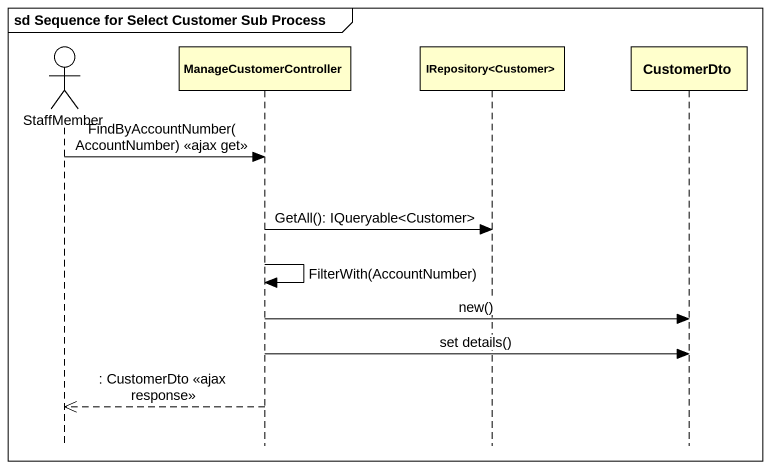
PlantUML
@startuml
mainframe sd Sequence for Select Customer Sub Process
hide footbox
actor StaffMember
participant ManageCustomerController
participant "IRepository<Customer>" as IRepository_Customer
participant CustomerDto

StaffMember -> ManageCustomerController : FindByAccountNumber(AccountNumber) <<ajax get>>
ManageCustomerController -> IRepository_Customer : GetAll(): IQueryable<Customer>
ManageCustomerController -> ManageCustomerController : FilterWith(AccountNumber)
ManageCustomerController -> CustomerDto : new()
ManageCustomerController -> CustomerDto : set details()
ManageCustomerController -->> StaffMember : : CustomerDto <<ajax response>>
@enduml
